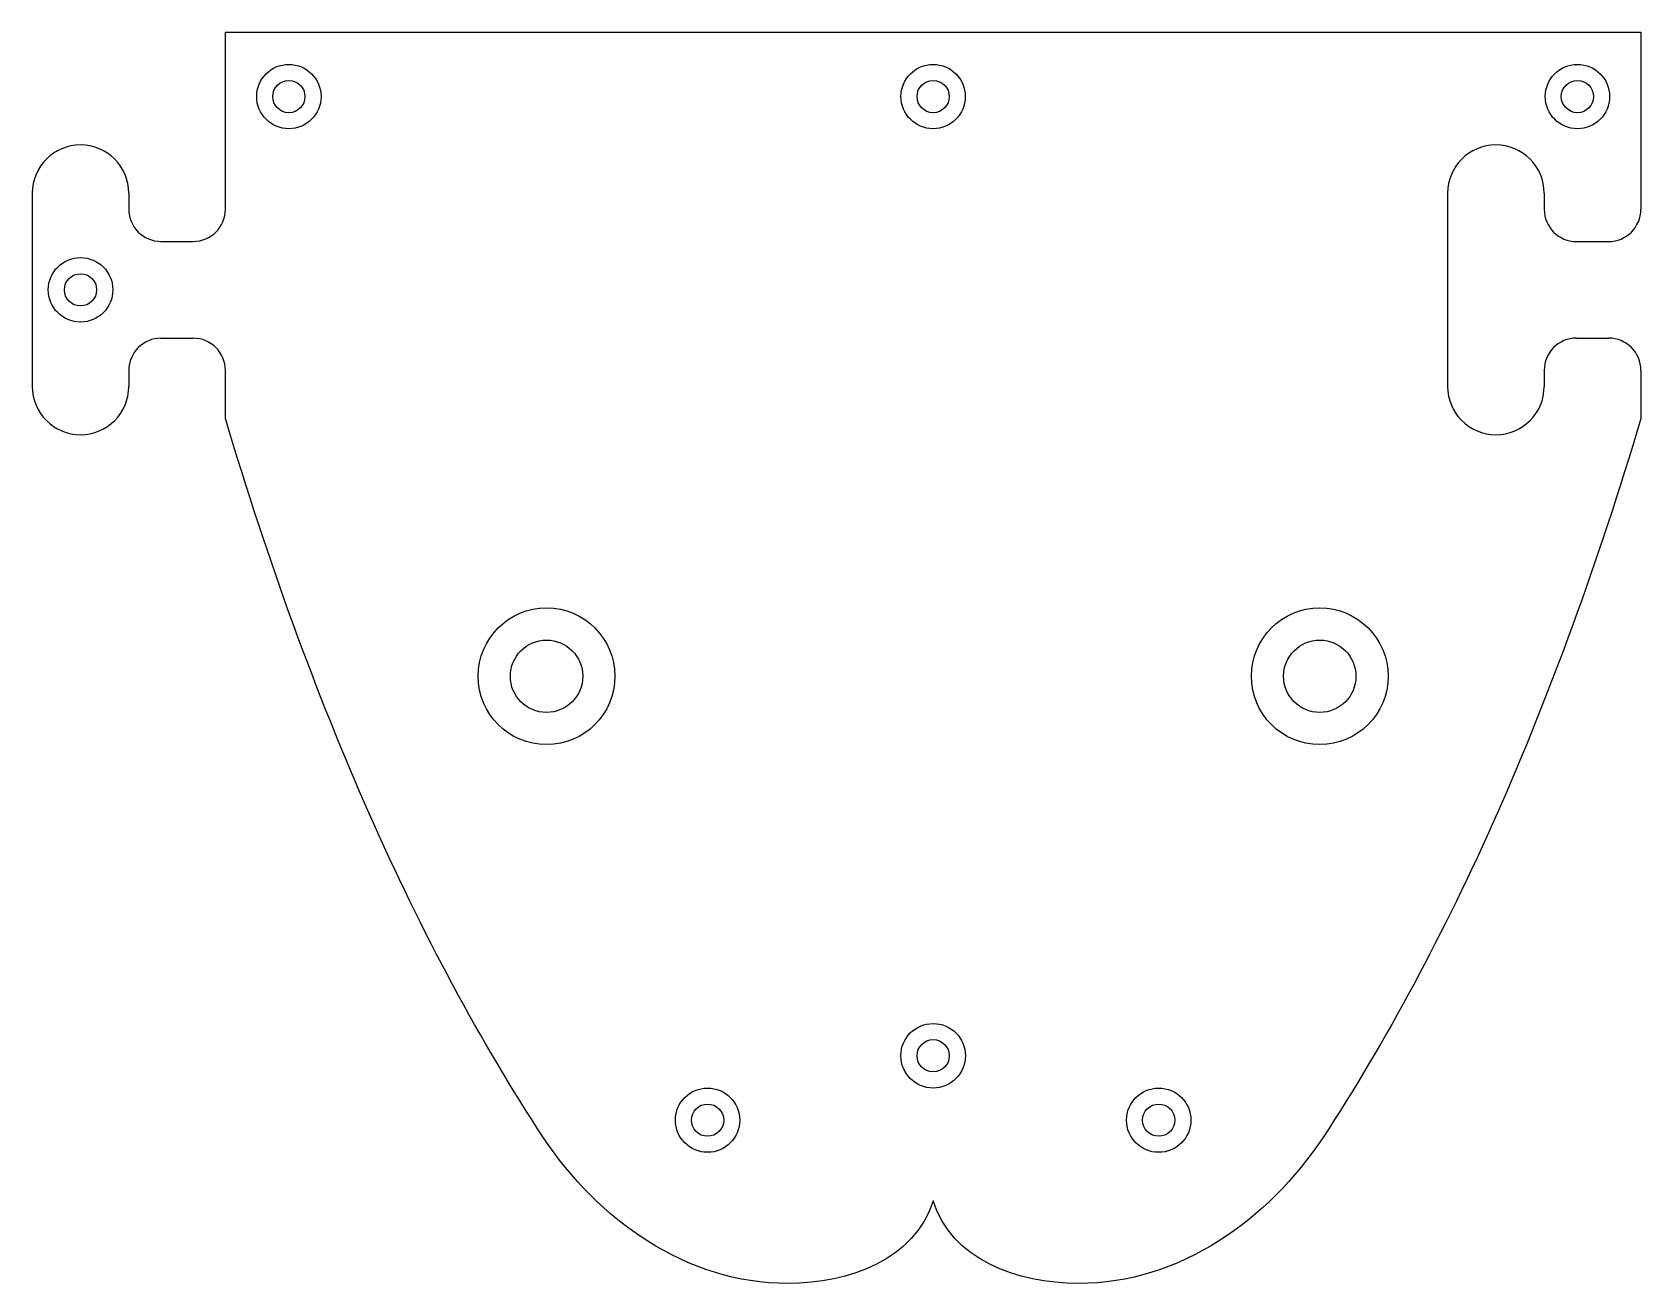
# Model space of a CAD drawing. Extents: x -89 to 70, y -22 to 101.
import ezdxf

# ---------------------------------------------------------------- set-up
doc = ezdxf.new("R2010")
doc.units = 0
doc.layers.get('0').update_dxf_attribs({"linetype": 'CONTINUOUS'})

msp = doc.modelspace()

# ---------------------------------------------------------------- linework, layer by layer
at = {"color": 7, "linetype": 'CONTINUOUS'}
for p, q in [((-69.75, 83.45), (-69.75, 100.91)), ((-69.75, 100.91), (69.75, 100.91)), ((69.75, 100.91), (69.75, 83.45)), ((-88.8, 85.04), (-88.8, 65.99)), ((-79.27, 85.04), (-79.27, 83.45)), ((50.7, 85.04), (50.7, 65.99)), ((60.22, 85.04), (60.22, 83.45)), ((-76.1, 80.27), (-72.92, 80.27)), ((63.4, 80.27), (66.57, 80.27)), ((-76.1, 70.75), (-72.92, 70.75)), ((63.4, 70.75), (66.57, 70.75)), ((-79.27, 67.57), (-79.27, 65.99)), ((-69.75, 62.81), (-69.75, 67.57)), ((60.22, 67.57), (60.22, 65.99)), ((69.75, 67.57), (69.75, 62.81))]:
    msp.add_line(p, q, dxfattribs=at)
for centre, radius in [((-63.5, 94.56), 3.17), ((0, 94.56), 3.17), ((63.5, 94.56), 3.17), ((-63.5, 94.56), 1.59), ((0, 94.56), 1.59), ((63.5, 94.56), 1.59), ((-84.03, 75.51), 3.18), ((-84.03, 75.51), 1.59), ((-38.1, 37.41), 6.74), ((38.1, 37.41), 6.74), ((-38.1, 37.41), 3.57), ((38.1, 37.41), 3.57), ((0, 0), 3.18), ((0, 0), 1.59), ((-22.23, -6.35), 3.17), ((22.23, -6.35), 3.17), ((-22.23, -6.35), 1.59), ((22.23, -6.35), 1.59)]:
    msp.add_circle(centre, radius, dxfattribs=at)
for centre, radius, start, end in [((-84.03, 85.04), 4.76, 0, 180), ((55.46, 85.04), 4.76, 0, 180), ((-76.1, 83.45), 3.17, 180, 270), ((-72.92, 83.45), 3.17, 270, 0), ((63.4, 83.45), 3.18, 180, 270), ((66.57, 83.45), 3.18, 270, 360), ((-76.1, 67.57), 3.17, 90, 180), ((-72.92, 67.57), 3.17, 0, 90), ((63.4, 67.57), 3.18, 90, 180), ((66.57, 67.57), 3.18, 0, 90), ((-84.03, 65.99), 4.76, 180, 0), ((55.46, 65.99), 4.76, 180, 0)]:
    msp.add_arc(centre, radius, start, end, dxfattribs=at)
for points in [[(-38.4, -8.09), (-50.86, 10.92), (-61.31, 34.55), (-69.75, 62.81)], [(69.75, 62.81), (61.31, 34.55), (50.86, 10.92), (38.4, -8.09)]]:
    msp.add_open_spline(points, degree=3, dxfattribs=at)
for points, knots in [([(0, -14.29), (-1.81, -20.12), (-19.18, -26.27), (-33.06, -16.12), (-38.4, -8.09)], [0, 0, 0, 0, 0.373214, 1, 1, 1, 1]), ([(38.4, -8.09), (33.06, -16.12), (19.18, -26.27), (1.81, -20.12), (0, -14.29)], [0, 0, 0, 0, 0.626786, 1, 1, 1, 1])]:
    msp.add_open_spline(points, degree=3, knots=knots, dxfattribs=at)

doc.saveas('drawing.dxf')
